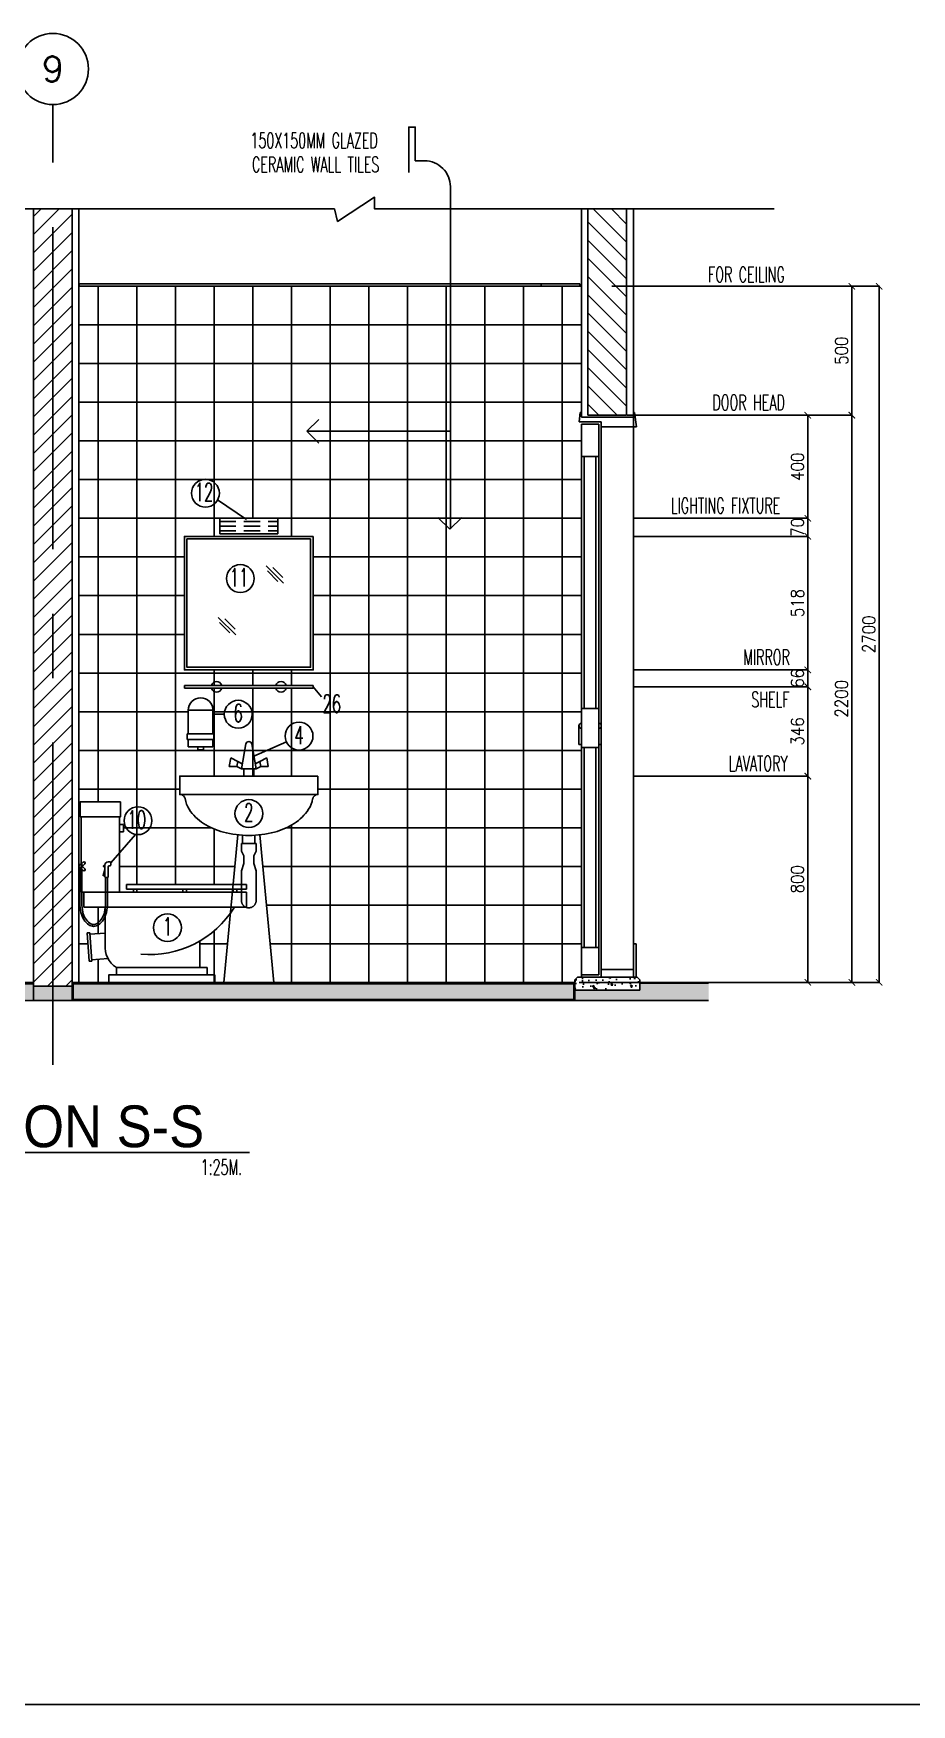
# Model space of a CAD drawing. Extents: x -202971 to -174093, y 166361 to 186286.
# Drawn here: x -191642 to -188235, y 166361 to 172844 of the extents above; entities that cross this region are included whole.
import ezdxf
from ezdxf.enums import TextEntityAlignment as Align

# ---------------------------------------------------------------- set-up
doc = ezdxf.new("R2010")
doc.units = 0
doc.header["$LTSCALE"] = 500
doc.header["$MEASUREMENT"] = 0
doc.linetypes.add('CENTERX2', pattern=[4, 2.5, -0.5, 0.5, -0.5])
doc.linetypes.add('HIDDEN2', pattern=[0.1875, 0.125, -0.0625])
doc.layers.get('0').update_dxf_attribs({"linetype": 'CONTINUOUS'})
doc.layers.get('DEFPOINTS').update_dxf_attribs({"linetype": 'CONTINUOUS'})
for name, color, linetype in [('AX-CR', 2, 'CONTINUOUS'), ('AX-TXT', 2, 'CONTINUOUS'), ('AXES', 11, 'CENTERX2'), ('Dimout', 4, 'CONTINUOUS'), ('DW', 7, 'CONTINUOUS'), ('ELE', 3, 'CONTINUOUS'), ('ELV', 7, 'CONTINUOUS'), ('FIX', 2, 'CONTINUOUS'), ('HATCH', 8, 'CONTINUOUS'), ('HatchA', 11, 'CONTINUOUS'), ('Plaster', 7, 'CONTINUOUS'), ('SANI', 2, 'CONTINUOUS'), ('Tile', 5, 'CONTINUOUS'), ('TITLE', 1, 'CONTINUOUS'), ('TXT', 2, 'CONTINUOUS'), ('TXT1', 2, 'CONTINUOUS'), ('WALL', 6, 'CONTINUOUS'), ('WallPartition', 2, 'CONTINUOUS'), ('Windows', 9, 'CONTINUOUS')]:
    doc.layers.add(name, color=color, linetype=linetype)
doc.styles.add('DIM', font='simplex.shx', dxfattribs={"width": 0.85})
doc.styles.add('ROMANS', font='romans.shx', dxfattribs={"width": 0.6})
doc.styles.add('TTXT', font='swisse.ttf', dxfattribs={"width": 0.9})
doc.dimstyles.new('DIM1-25', dxfattribs={"dimscale": 25, "dimtxt": 2, "dimasz": 1, "dimexe": 0.03, "dimexo": 0.03, "dimgap": 0.6, "dimtad": 1, "dimdec": 0, "dimdsep": 46, "dimtxsty": 'DIM', "dimblk1": 'ARCHTICK', "dimblk2": 'ARCHTICK', "dimsah": 1, "dimcen": 0.09, "dimdle": 0.03, "dimclrd": 256, "dimclrt": 2, "dimadec": 0, "dimazin": 0, "dimtfac": 1, "dimtdec": 0, "dimtix": 1, "dimtmove": 1, "dimatfit": 3, "dimldrblk": 'ARCHTICK', "dimfxl": 0, "dimtvp": 2, "dimtolj": 1, "dimtzin": 0, "dimarcsym": 0})

# ---------------------------------------------------------------- blocks, each defined once
blk = doc.blocks.new('A0-BOX')
at = {"layer": 'TITLE'}
blk.add_line((0, 0), (113.3, 0), dxfattribs=at)
blk = doc.blocks.new('COMP')
at = {"layer": 'FIX'}
for p, q in [((-0.0575, 0.6125), (-0.0575, 0.5833)), ((-0.0411, 0.6125), (-0.0575, 0.6125)), ((-0.0411, 0.35), (-0.0411, 0.6416)), ((0.1079, 0.35), (0.1079, 0.6416)), ((-0.0575, 0.5833), (-0.0411, 0.5833)), ((-0.5343, 0.3618), (-0.5343, 0.3792)), ((-0.5343, 0.3792), (-0.0685, 0.3792)), ((-0.5343, 0.3618), (-0.0685, 0.3618)), ((-0.5343, 0.35), (-0.5343, 0.2917)), ((0.1079, 0.35), (-0.5343, 0.35)), ((-0.4959, 0.35), (-0.4959, 0.3618)), ((-0.4825, 0.35), (-0.4825, 0.3618)), ((-0.301, 0.35), (-0.301, 0.3618)), ((-0.2876, 0.35), (-0.2876, 0.3618)), ((-0.1087, 0.35), (-0.1087, 0.3618)), ((-0.0953, 0.35), (-0.0953, 0.3618)), ((-0.0685, 0.3792), (-0.0685, 0.3618)), ((0.0971, 0.2917), (0.0971, 0.35)), ((-0.5343, 0.2917), (0.0971, 0.2917)), ((0.0146, 0.1458), (0.0146, 0.2917)), ((-0.3528, 0.1603), (-0.3528, 0.0583)), ((0.0146, 0.1914), (0.0738, 0.1873)), ((0.0741, 0.1923), (0.0665, 0.0825)), ((0.0741, 0.1923), (0.0841, 0.1916)), ((0.0841, 0.1916), (0.0765, 0.0818)), ((0.0027, 0.092), (0.0669, 0.0875)), ((0.0665, 0.0825), (0.0765, 0.0818)), ((-0.382, 0.0583), (-0.0292, 0.0583)), ((-0.382, 0.0292), (-0.382, 0.0583)), ((-0.0292, 0.0583), (-0.0292, 0.0292))]:
    blk.add_line(p, q, dxfattribs=at)
for points in [[(0.1117, 0.6416), (0.1117, 0.7), (-0.0449, 0.7), (-0.0449, 0.6416)], [(0, 0), (0, 0.0292), (-0.4111, 0.0292), (-0.4111, 0)]]:
    blk.add_lwpolyline(points, close=True, dxfattribs=at)
for centre, radius, start, end in [((-0.1594, 0.4916), 0.3837, 211.41144, 275.3446), ((-0.0802, 0.1385), 0.0951, 302.4712, 4.3987)]:
    blk.add_arc(centre, radius, start, end, dxfattribs=at)
blk = doc.blocks.new('A$C03B742BD')
at = {"layer": 'SANI'}
for p, q in [((0, 0.238), (0, 0.247)), ((0.003, 0.25), (0.01, 0.25)), ((0.003, 0.235), (0.007, 0.235)), ((0.01, 0.192), (0.01, 0.232)), ((0.0225, 0.192), (0.0225, 0.2375)), ((0.0225, 0.221), (0.0291, 0.197)), ((0.0225, 0.2172), (0.0282, 0.1967)), ((0.1091, 0.234), (0.1003, 0.2428)), ((0.1091, 0.2324), (0.1003, 0.2237)), ((0.1155, 0.2404), (0.1067, 0.2492)), ((0.1155, 0.2261), (0.1067, 0.2173)), ((0.012, 0.19), (0.0205, 0.19))]:
    blk.add_line(p, q, dxfattribs=at)
for points in [[(0.12, 0.2271), (0.12, 0.09, -0.060702), (0.1156, 0.0539, -0.074102), (0.1043, 0.0264, -0.106911), (0.0852, 0.0059, -0.152771), (0.0663, 0, -0.152771), (0.0473, 0.0059, -0.106911), (0.0282, 0.0264, -0.074102), (0.0169, 0.0539, -0.060702), (0.0125, 0.09), (0.0125, 0.19)], [(0.1125, 0.2231), (0.1125, 0.09, -0.060702), (0.1083, 0.0557, -0.074102), (0.0978, 0.0302, -0.106911), (0.0809, 0.0121, -0.152771), (0.0663, 0.0075, -0.152771), (0.0516, 0.0121, -0.106911), (0.0347, 0.0302, -0.074102), (0.0242, 0.0557, -0.060702), (0.02, 0.09), (0.02, 0.19)], [(0.0225, 0.2283, 0.064258), (0.0248, 0.2292, 0.106392), (0.0269, 0.2311, 0.159292), (0.0277, 0.2335, 0.159292), (0.0269, 0.236, 0.106392), (0.0248, 0.2379, 0.066222), (0.0224, 0.2388, 0.057624)], [(0.0225, 0.2303, 0.046557), (0.0238, 0.2309, 0.106392), (0.0253, 0.2323, 0.159292), (0.0257, 0.2335, 0.159292), (0.0253, 0.2348, 0.106392), (0.0238, 0.2362, 0.046557), (0.0225, 0.2367, 0.057624)]]:
    blk.add_lwpolyline(points, format="xyb", dxfattribs=at)
blk.add_circle((0.1163, 0.2332), 0.0072, dxfattribs=at)
for centre, radius, start, end in [((0.003, 0.247), 0.003, 90, 180), ((0.003, 0.238), 0.003, 180, 270), ((0.007, 0.232), 0.003, 0, 90), ((0.01, 0.2375), 0.0125, 0, 90), ((0.0286, 0.1968), 0.0005, 194.53893, 16.23807), ((0.1035, 0.246), 0.0045, 45, 225), ((0.1035, 0.2205), 0.0045, 135, 315), ((0.012, 0.192), 0.002, 180, 270), ((0.0205, 0.192), 0.002, 270, 0)]:
    blk.add_arc(centre, radius, start, end, dxfattribs=at)
blk = doc.blocks.new('A$C753C42D5')
at = {"layer": 'SANI', "linetype": 'Continuous'}
for p, q in [((0.2568, 0.9248), (0.2394, 0.8287)), ((0.2968, 0.8287), (0.2793, 0.9248)), ((0.1923, 0.8373), (0.1985, 0.8714)), ((0.225, 0.8568), (0.1985, 0.8714)), ((0.2215, 0.8373), (0.225, 0.8568)), ((0.2429, 0.8483), (0.225, 0.8568)), ((0.2933, 0.8483), (0.3112, 0.8568)), ((0.3112, 0.8568), (0.3377, 0.8714)), ((0.3147, 0.8373), (0.3112, 0.8568)), ((0.3439, 0.8373), (0.3377, 0.8714)), ((0.1923, 0.8373), (0.2215, 0.8373)), ((0.2394, 0.8287), (0.2215, 0.8373)), ((0.2968, 0.8287), (0.2394, 0.8287)), ((0.2489, 0.8), (0.2489, 0.8287)), ((0.2872, 0.8), (0.2872, 0.8287)), ((0.2968, 0.8287), (0.3147, 0.8373)), ((0.3439, 0.8373), (0.3147, 0.8373)), ((0.2252, 0.5724), (0.1713, 0)), ((0.3109, 0.5724), (0.3648, 0))]:
    blk.add_line(p, q, dxfattribs=at)
at = {"layer": 'SANI', "linetype": 'HIDDEN2'}
for p, q in [((0.2968, 0.5382), (0.2394, 0.5382)), ((0.2394, 0.5382), (0.2394, 0.5094)), ((0.2441, 0.57), (0.2441, 0.5382)), ((0.292, 0.57), (0.292, 0.5382)), ((0.2968, 0.5382), (0.2968, 0.5094)), ((0.2394, 0.5094), (0.2489, 0.4903)), ((0.2394, 0.4328), (0.2489, 0.4616)), ((0.2489, 0.4903), (0.2489, 0.4616)), ((0.2872, 0.4903), (0.2968, 0.5094)), ((0.2872, 0.4903), (0.2872, 0.4616)), ((0.2872, 0.4616), (0.2968, 0.4328)), ((0.2394, 0.4328), (0.2394, 0.3179)), ((0.2968, 0.4328), (0.2968, 0.3179))]:
    blk.add_line(p, q, dxfattribs=at)
at = {"layer": 'SANI', "linetype": 'Continuous'}
blk.add_lwpolyline([(0.5362, 0.8), (0.5362, 0.789), (0.5362, 0.7282), (0, 0.7282), (0, 0.789), (0, 0.8)], close=True, dxfattribs=at)
for points in [[(0.517, 0.7282, -0.000994), (0.517, 0.7278, -0.145509)], [(0.5158, 0.7124, -0.107261), (0.5003, 0.6716, -0.107169), (0.4442, 0.6162, -0.077294), (0.3677, 0.5829, -0.06439), (0.2685, 0.57, -0.06439), (0.1694, 0.5829, -0.077294), (0.0929, 0.6162, -0.107169), (0.0368, 0.6716, -0.107938), (0.0212, 0.7126, -0.000994)]]:
    blk.add_lwpolyline(points, format="xyb", dxfattribs=at)
for centre, radius, start, end in [((0.2681, 0.9226), 0.0115, 9.52728, 170.47272), ((0.0024, 0.709), 0.0191, 10.80776, 88.49148), ((0.5347, 0.709), 0.0191, 89.19364, 170.01956)]:
    blk.add_arc(centre, radius, start, end, dxfattribs=at)
at = {"layer": 'SANI', "linetype": 'HIDDEN2'}
blk.add_arc((0.2681, 0.3179), 0.0287, 180, 0, dxfattribs=at)
blk = doc.blocks.new('_ARCHTICK')
at = {"color": 0, "linetype": 'ByBlock', "const_width": 0.15}
blk.add_lwpolyline([(-0.5, -0.5), (0.5, 0.5)], dxfattribs=at)
blk = doc.blocks.new('*D127')
at = {"layer": 'DEFPOINTS', "color": 0}
for p in [(-188466.9, 171862.7), (-188466.9, 169162.7), (-188361, 169162.7)]:
    blk.add_point(p, dxfattribs=at)
at = {"layer": 'Dimout', "color": 0, "lineweight": -2}
for p, q in [((-188466.1, 171862.7), (-188360.3, 171862.7)), ((-188466.1, 169162.7), (-188360.3, 169162.7))]:
    blk.add_line(p, q, dxfattribs=at)
at = {"layer": 'Dimout', "lineweight": -2}
blk.add_line((-188361, 171863.5), (-188361, 169162), dxfattribs=at)
at = {"layer": 'Dimout', "lineweight": -2, "xscale": 25, "yscale": 25, "zscale": 25}
for p, rotation in [((-188361, 171862.7), 90), ((-188361, 169162.7), 270)]:
    blk.add_blockref('_ARCHTICK', p, dxfattribs=dict(at, rotation=rotation))
at = {"layer": 'Dimout', "color": 2, "insert": (-188401, 170512.7), "char_height": 50, "attachment_point": 5, "rotation": 90, "style": 'DIM'}
blk.add_mtext('\\A1;2700', dxfattribs=at)
blk = doc.blocks.new('*D126')
at = {"layer": 'DEFPOINTS', "color": 0}
for p in [(-189314.1, 169962.7), (-188637.8, 169962.7), (-189525.6, 169162.7)]:
    blk.add_point(p, dxfattribs=at)
at = {"layer": 'Dimout', "color": 0, "lineweight": -2}
for p, q in [((-189313.3, 169962.7), (-188637, 169962.7)), ((-189524.9, 169162.7), (-188637, 169162.7))]:
    blk.add_line(p, q, dxfattribs=at)
at = {"layer": 'Dimout', "lineweight": -2}
blk.add_line((-188637.8, 169162), (-188637.8, 169963.5), dxfattribs=at)
at = {"layer": 'Dimout', "lineweight": -2, "xscale": 25, "yscale": 25, "zscale": 25}
for p, rotation in [((-188637.8, 169962.7), 90), ((-188637.8, 169162.7), 270)]:
    blk.add_blockref('_ARCHTICK', p, dxfattribs=dict(at, rotation=rotation))
at = {"layer": 'Dimout', "color": 2, "insert": (-188677.8, 169562.7), "char_height": 50, "attachment_point": 5, "rotation": 90, "style": 'DIM'}
blk.add_mtext('\\A1;800', dxfattribs=at)
blk = doc.blocks.new('*D128')
at = {"layer": 'DEFPOINTS', "color": 0}
for p in [(-189259.6, 171362.7), (-188466.9, 171362.7), (-189301.4, 169162.7)]:
    blk.add_point(p, dxfattribs=at)
at = {"layer": 'Dimout', "color": 0, "lineweight": -2}
for p, q in [((-189258.8, 171362.7), (-188466.1, 171362.7)), ((-189300.7, 169162.7), (-188466.1, 169162.7))]:
    blk.add_line(p, q, dxfattribs=at)
at = {"layer": 'Dimout', "lineweight": -2}
blk.add_line((-188466.9, 169162), (-188466.9, 171363.5), dxfattribs=at)
at = {"layer": 'Dimout', "lineweight": -2, "xscale": 25, "yscale": 25, "zscale": 25}
for p, rotation in [((-188466.9, 171362.7), 90), ((-188466.9, 169162.7), 270)]:
    blk.add_blockref('_ARCHTICK', p, dxfattribs=dict(at, rotation=rotation))
at = {"layer": 'Dimout', "color": 2, "insert": (-188506.9, 170262.7), "char_height": 50, "attachment_point": 5, "rotation": 90, "style": 'DIM'}
blk.add_mtext('\\A1;2200', dxfattribs=at)
blk = doc.blocks.new('AXU')
at = {"layer": 'AX-CR'}
blk.add_circle((0, 350), 350, dxfattribs=at)
at = {"layer": 'AX-TXT', "style": 'ROMANS'}
blk.add_attdef('AX', text='', height=250, dxfattribs=at).set_placement((0, 350), align=Align.MIDDLE)
blk = doc.blocks.new('walling')
at = {"layer": 'ELV'}
blk.add_line((0.1363, -1.1797), (-0.4198, -1.1797), dxfattribs=at)
blk.add_lwpolyline([(-0.025, -0.176), (-0.025, 0), (0, 0), (0, -0.1306), (0.0363, -0.1306, -0.414214), (0.1363, -0.2306), (0.1363, -1.5582)], format="xyb", dxfattribs=at)
at = {"layer": 'WALL'}
for p, q in [((-0.4198, -1.1797), (-0.3736, -1.1334)), ((-0.4198, -1.1797), (-0.3736, -1.2259)), ((0.1345, -1.56), (0.0882, -1.5137)), ((0.1345, -1.56), (0.1808, -1.5137))]:
    blk.add_line(p, q, dxfattribs=at)
at = {"layer": 'TXT', "style": 'ROMANS', "width": 0.6}
for s, p in [('150X150MM GLAZED', (-0.639, -0.0816)), ('CERAMIC WALL TILES', (-0.6331, -0.1746))]:
    blk.add_text(s, height=0.06, dxfattribs=at).set_placement(p)
blk = doc.blocks.new('*D125')
at = {"layer": 'DEFPOINTS', "color": 0}
for p in [(-189314.1, 170309.1), (-188637.8, 170309.1), (-189314.1, 169962.7)]:
    blk.add_point(p, dxfattribs=at)
at = {"layer": 'Dimout', "color": 0, "lineweight": -2}
for p, q in [((-189313.3, 170309.1), (-188637, 170309.1)), ((-189313.3, 169962.7), (-188637, 169962.7))]:
    blk.add_line(p, q, dxfattribs=at)
at = {"layer": 'Dimout', "lineweight": -2}
blk.add_line((-188637.8, 169962), (-188637.8, 170309.8), dxfattribs=at)
at = {"layer": 'Dimout', "lineweight": -2, "xscale": 25, "yscale": 25, "zscale": 25}
for p, rotation in [((-188637.8, 170309.1), 90), ((-188637.8, 169962.7), 270)]:
    blk.add_blockref('_ARCHTICK', p, dxfattribs=dict(at, rotation=rotation))
at = {"layer": 'Dimout', "color": 2, "insert": (-188677.8, 170135.9), "char_height": 50, "attachment_point": 5, "rotation": 90, "style": 'DIM'}
blk.add_mtext('\\A1;346', dxfattribs=at)
blk = doc.blocks.new('*D129')
at = {"layer": 'DEFPOINTS', "color": 0}
for p in [(-189300.6, 171362.7), (-188637.8, 171362.7), (-189314.1, 170962.7)]:
    blk.add_point(p, dxfattribs=at)
at = {"layer": 'Dimout', "color": 0, "lineweight": -2}
for p, q in [((-189299.9, 171362.7), (-188637, 171362.7)), ((-189313.3, 170962.7), (-188637, 170962.7))]:
    blk.add_line(p, q, dxfattribs=at)
at = {"layer": 'Dimout', "lineweight": -2}
blk.add_line((-188637.8, 170962), (-188637.8, 171363.5), dxfattribs=at)
at = {"layer": 'Dimout', "lineweight": -2, "xscale": 25, "yscale": 25, "zscale": 25}
for p, rotation in [((-188637.8, 171362.7), 90), ((-188637.8, 170962.7), 270)]:
    blk.add_blockref('_ARCHTICK', p, dxfattribs=dict(at, rotation=rotation))
at = {"layer": 'Dimout', "color": 2, "insert": (-188677.8, 171162.7), "char_height": 50, "attachment_point": 5, "rotation": 90, "style": 'DIM'}
blk.add_mtext('\\A1;400', dxfattribs=at)
blk = doc.blocks.new('*D130')
at = {"layer": 'DEFPOINTS', "color": 0}
for p in [(-189314.1, 170962.7), (-188637.8, 170962.7), (-189314.1, 170892.7)]:
    blk.add_point(p, dxfattribs=at)
at = {"layer": 'Dimout', "color": 0, "lineweight": -2}
for p, q in [((-189313.3, 170962.7), (-188637, 170962.7)), ((-189313.3, 170892.7), (-188637, 170892.7))]:
    blk.add_line(p, q, dxfattribs=at)
at = {"layer": 'Dimout', "lineweight": -2}
for p, q in [((-188637.8, 170962.7), (-188637.8, 170987.7)), ((-188637.8, 170892.7), (-188637.8, 170962.7)), ((-188637.8, 170892.7), (-188637.8, 170867.7))]:
    blk.add_line(p, q, dxfattribs=at)
at = {"layer": 'Dimout', "lineweight": -2, "xscale": 25, "yscale": 25, "zscale": 25}
for p, rotation in [((-188637.8, 170962.7), 270), ((-188637.8, 170892.7), 90)]:
    blk.add_blockref('_ARCHTICK', p, dxfattribs=dict(at, rotation=rotation))
at = {"layer": 'Dimout', "color": 2, "insert": (-188677.8, 170927.7), "char_height": 50, "attachment_point": 5, "rotation": 90, "style": 'DIM'}
blk.add_mtext('\\A1;70', dxfattribs=at)
blk = doc.blocks.new('*D131')
at = {"layer": 'DEFPOINTS', "color": 0}
for p in [(-189314.1, 170892.7), (-188637.8, 170892.7), (-189314.1, 170375)]:
    blk.add_point(p, dxfattribs=at)
at = {"layer": 'Dimout', "color": 0, "lineweight": -2}
for p, q in [((-189313.3, 170892.7), (-188637, 170892.7)), ((-189313.3, 170375), (-188637, 170375))]:
    blk.add_line(p, q, dxfattribs=at)
at = {"layer": 'Dimout', "lineweight": -2}
blk.add_line((-188637.8, 170374.3), (-188637.8, 170893.5), dxfattribs=at)
at = {"layer": 'Dimout', "lineweight": -2, "xscale": 25, "yscale": 25, "zscale": 25}
for p, rotation in [((-188637.8, 170892.7), 90), ((-188637.8, 170375), 270)]:
    blk.add_blockref('_ARCHTICK', p, dxfattribs=dict(at, rotation=rotation))
at = {"layer": 'Dimout', "color": 2, "insert": (-188677.8, 170633.9), "char_height": 50, "attachment_point": 5, "rotation": 90, "style": 'DIM'}
blk.add_mtext('\\A1;518', dxfattribs=at)
blk = doc.blocks.new('*D132')
at = {"layer": 'DEFPOINTS', "color": 0}
for p in [(-189314.1, 170375), (-188637.8, 170375), (-189314.1, 170309.1)]:
    blk.add_point(p, dxfattribs=at)
at = {"layer": 'Dimout', "color": 0, "lineweight": -2}
for p, q in [((-189313.3, 170375), (-188637, 170375)), ((-189313.3, 170309.1), (-188637, 170309.1))]:
    blk.add_line(p, q, dxfattribs=at)
at = {"layer": 'Dimout', "lineweight": -2}
for p, q in [((-188637.8, 170375), (-188637.8, 170400)), ((-188637.8, 170309.1), (-188637.8, 170375)), ((-188637.8, 170309.1), (-188637.8, 170284.1))]:
    blk.add_line(p, q, dxfattribs=at)
at = {"layer": 'Dimout', "lineweight": -2, "xscale": 25, "yscale": 25, "zscale": 25}
for p, rotation in [((-188637.8, 170375), 270), ((-188637.8, 170309.1), 90)]:
    blk.add_blockref('_ARCHTICK', p, dxfattribs=dict(at, rotation=rotation))
at = {"layer": 'Dimout', "color": 2, "insert": (-188677.8, 170342.1), "char_height": 50, "attachment_point": 5, "rotation": 90, "style": 'DIM'}
blk.add_mtext('\\A1;66', dxfattribs=at)
blk = doc.blocks.new('*D133')
at = {"layer": 'DEFPOINTS', "color": 0}
for p in [(-189398.8, 171862.7), (-189339.4, 171362.7), (-188466.9, 171362.7)]:
    blk.add_point(p, dxfattribs=at)
at = {"layer": 'Dimout', "color": 0, "lineweight": -2}
for p, q in [((-189398.1, 171862.7), (-188466.1, 171862.7)), ((-189338.6, 171362.7), (-188466.1, 171362.7))]:
    blk.add_line(p, q, dxfattribs=at)
at = {"layer": 'Dimout', "lineweight": -2}
blk.add_line((-188466.9, 171863.5), (-188466.9, 171362), dxfattribs=at)
at = {"layer": 'Dimout', "lineweight": -2, "xscale": 25, "yscale": 25, "zscale": 25}
for p, rotation in [((-188466.9, 171862.7), 90), ((-188466.9, 171362.7), 270)]:
    blk.add_blockref('_ARCHTICK', p, dxfattribs=dict(at, rotation=rotation))
at = {"layer": 'Dimout', "color": 2, "insert": (-188506.9, 171612.7), "char_height": 50, "attachment_point": 5, "rotation": 90, "style": 'DIM'}
blk.add_mtext('\\A1;500', dxfattribs=at)

msp = doc.modelspace()

# ---------------------------------------------------------------- hatches: boundary and pattern name
at = {"layer": 'HatchA'}
h = msp.add_hatch(dxfattribs=at)
h.set_pattern_fill('ANSI31', color=256, scale=400, style=0)
h.set_pattern_definition([(45, (-84404.395, -12028.22), (-35.355339, 35.355339), [])])
h.paths.add_polyline_path([(-191491.1, 172162.7), (-191566.1, 172162.7), (-191641.1, 172162.7), (-191641.1, 169147.7), (-191491.1, 169147.7)])
h = msp.add_hatch(dxfattribs=at)
h.set_pattern_fill('ANSI31', color=256, scale=400, style=0)
h.set_pattern_definition([(135, (-448482.564, -27666.54), (35.355339, 35.355339), [])])
h.paths.add_polyline_path([(-189491.1, 172162.7), (-189341.1, 172162.7), (-189341.1, 171362.7), (-189491.1, 171362.7)])
at = {"layer": 'Windows'}
h = msp.add_hatch(dxfattribs=at)
h.set_pattern_fill('AR-SAND', color=256, scale=25, style=0)
h.set_pattern_definition([(37.5, (0, 0), (-1.574834, 48.170594), [0, -38, 0, -42.5, 0, -40.625]), (7.5, (0, 0), (44.244418, 70.553652), [0, -20.5, 0, -34.25, 0, -13.125]), (327.5, (-30.75, 0), (77.8535465, 0.141476), [0, -12.5, 0, -45, 0, -58.75]), (317.5, (-30.75, 0), (75.153165, 21.941889), [0, -6.25, 0, -29.5, 0, -33.75])])
h.paths.add_polyline_path([(-193591.1, 169132.7), (-193843.1, 169132.7), (-193843.1, 169159.7), (-194109.7, 169159.7), (-194109.7, 169092.7), (-193591.1, 169092.7)])
h.paths.add_polyline_path([(-191645.1, 169156.7), (-193587.1, 169156.7), (-193587.1, 169096.7), (-191645.1, 169096.7)])
h.paths.add_polyline_path([(-191491.1, 169147.7), (-191641.1, 169147.7), (-191641.1, 169092.7), (-191491.1, 169092.7)])
h.paths.add_polyline_path([(-189545.1, 169156.7), (-191487.1, 169156.7), (-191487.1, 169096.7), (-189545.1, 169096.7)])
h.paths.add_polyline_path([(-189022.5, 169159.7), (-189289.1, 169159.7), (-189289.1, 169132.7), (-189541.1, 169132.7), (-189541.1, 169092.7), (-189022.5, 169092.7)])
h = msp.add_hatch(dxfattribs=at)
h.set_pattern_fill('AR-CONC', color=256, scale=10, style=0)
h.set_pattern_definition([(130, (-440343.354, -11840.63), (-71.726018, -6.275213), [7.5, -82.5]), (185, (-440343.354, -11840.63), (13.875133, 75.219213), [6, -66]), (79.5486, (-440349.33, -11841.155), (-57.850938, 68.943954), [6.374019, -70.114211]), (133.8158, (-440343.35, -11820.63), (-106.724105, -16.551901), [11.25, -123.75]), (83.3644, (-440352.25, -11822.01), (-93.46627, 97.411787), [9.56103, -105.1713]), (188.8158, (-440343.35, -11820.63), (-93.466195, 97.41186), [9, -99]), (159, (-440353.354, -11825.63), (-59.690705, -40.261889), [7.5, -82.5]), (214, (-440353.354, -11825.63), (-24.331533, 72.515005), [6, -66]), (108.5486, (-440358.33, -11828.99), (-84.022263, 32.25305), [6.374019, -70.114211]), (142.5, (-440343.354, -11840.632), (-1.2159855, 33.2893854), [0, -65.2, 0, -67, 0, -66.25]), (172.5, (-440343.354, -11840.632), (-26.3069537, 39.441171), [0, -38.2, 0, -63.7, 0, -25.25]), (212.5, (-440321.054, -11840.632), (-53.3822436, -2.2554872), [0, -25, 0, -78, 0, -103.5]), (222.5, (-440311.054, -11840.632), (-58.318617, 10.010498), [0, -32.5, 0, -51.8, 0, -73.5])])
h.paths.add_polyline_path([(-189531.1, 169182.7), (-189541.1, 169172.7), (-189541.1, 169132.7), (-189289.1, 169132.7), (-189289.1, 169172.7), (-189299.1, 169182.7)])

# ---------------------------------------------------------------- linework, layer by layer
msp.add_line((-191464.4, 171872.7), (-189521.8, 171872.7))
at = {"layer": 'AXES'}
msp.add_line((-191566.1, 168842.6), (-191566.1, 172567.6), dxfattribs=at)
at = {"layer": 'DW'}
for p, q in [((-190927, 171034.1), (-190814.9, 170958.3)), ((-190556.2, 170309.1), (-190523.7, 170270.4)), ((-190945.1, 170202.8), (-190901.2, 170202.8)), ((-190786.2, 170039.5), (-190660.4, 170095.9)), ((-191245.2, 169736.6), (-191341.7, 169626.9))]:
    msp.add_line(p, q, dxfattribs=at)
at = {"layer": 'ELE'}
for points in [[(-194364.3, 172162.7), (-192813.7, 172162.7), (-192813.7, 172207.9), (-192670.2, 172114.5), (-192658.4, 172162.7), (-192391.6, 172162.7), (-191566.1, 172162.7)], [(-188767.9, 172162.7), (-190318.5, 172162.7), (-190318.5, 172207.9), (-190462, 172114.5), (-190473.8, 172162.7), (-190740.6, 172162.7), (-191566.1, 172162.7)]]:
    msp.add_lwpolyline(points, dxfattribs=at)
at = {"layer": 'FIX'}
for p, q in [((-190671.5, 170710.7), (-190739.2, 170778.4)), ((-190693.6, 170718.1), (-190734.2, 170758.7)), ((-190674, 170732.8), (-190713.3, 170772.2)), ((-190857.1, 170511), (-190924.8, 170578.6)), ((-190879.3, 170518.4), (-190919.9, 170559)), ((-190859.6, 170533.1), (-190898.9, 170572.5))]:
    msp.add_line(p, q, dxfattribs=at)
at = {"layer": 'FIX', "color": 2}
for p, q in [((-190556.2, 170314.5), (-191056.2, 170314.5)), ((-191056.2, 170303.7), (-191056.2, 170314.5)), ((-190556.2, 170303.7), (-191056.2, 170303.7)), ((-190556.2, 170303.7), (-190556.2, 170314.5))]:
    msp.add_line(p, q, dxfattribs=at)
for points in [[(-190556.2, 170892.7), (-190556.2, 170375), (-191056.2, 170375), (-191056.2, 170892.7)], [(-190566.2, 170882.7), (-190566.2, 170385), (-191046.2, 170385), (-191046.2, 170882.7)]]:
    msp.add_lwpolyline(points, close=True, dxfattribs=at)
for centre in [(-190974.2, 171060.2), (-190839, 170729.2), (-190847.3, 170202.8), (-190611.2, 170117.9), (-191235.9, 169789.7), (-190805.9, 169817.6), (-191121.6, 169374.9)]:
    msp.add_circle(centre, 54, dxfattribs=at)
for centre, start, end in [((-190931.2, 170309.1), 15.20227, 164.79773), ((-190931.2, 170309.1), 195.20227, 344.79773), ((-190681.2, 170309.1), 15.20227, 164.79773), ((-190681.2, 170309.1), 195.20227, 344.79773)]:
    msp.add_arc(centre, 20.6, start, end, dxfattribs=at)
at = {"layer": 'HATCH', "linetype": 'HIDDEN2'}
for p, q in [((-190918.7, 170950.7), (-190693.7, 170950.7)), ((-190918.7, 170932.7), (-190693.7, 170932.7)), ((-190918.7, 170914.7), (-190693.7, 170914.7))]:
    msp.add_line(p, q, dxfattribs=at)
at = {"layer": 'Plaster'}
for p, q in [((-191466.1, 172162.7), (-191466.1, 169162.7)), ((-189516.1, 172162.7), (-189516.1, 171355.3)), ((-189314.1, 172162.7), (-189314.1, 171355.3)), ((-191464.4, 171872.7), (-191464.4, 171862.7)), ((-189671.8, 171872.7), (-189671.8, 171862.7)), ((-189521.8, 171872.7), (-189521.8, 171862.7)), ((-189314.1, 169212.7), (-189439.6, 169212.7)), ((-193591.1, 169162.7), (-191641.1, 169162.7)), ((-193591.1, 169156.7), (-191641.1, 169156.7)), ((-189541.1, 169162.7), (-191491.1, 169162.7)), ((-189541.1, 169156.7), (-191491.1, 169156.7)), ((-189022.5, 169162.7), (-189289.1, 169162.7))]:
    msp.add_line(p, q, dxfattribs=at)
at = {"layer": 'SANI'}
for p, q in [((-190673.6, 170892.7), (-190655.5, 170892.7)), ((-190945.1, 170218.3), (-191041, 170218.3)), ((-191041, 170218.3), (-191041, 170127.3)), ((-190945.1, 170218.3), (-190945.1, 170127.3)), ((-190941.2, 170127.3), (-191044.8, 170127.3)), ((-191044.8, 170127.3), (-191044.8, 170104.3)), ((-190941.2, 170104.3), (-191044.8, 170104.3)), ((-191041, 170104.3), (-191041, 170076)), ((-190945.1, 170104.3), (-190945.1, 170076)), ((-190941.2, 170127.3), (-190941.2, 170104.3)), ((-190945.1, 170076), (-191041, 170076)), ((-191003.6, 170076), (-191003.6, 170064.5)), ((-190982.5, 170064.5), (-191003.6, 170064.5)), ((-190982.5, 170076), (-190982.5, 170064.5))]:
    msp.add_line(p, q, dxfattribs=at)
at = {"layer": 'SANI', "color": 6}
msp.add_line((-192299, 168502.8), (-190802.9, 168502.8), dxfattribs=at)
at = {"layer": 'SANI'}
msp.add_lwpolyline([(-190918.7, 170902.7), (-190693.7, 170902.7), (-190693.7, 170962.7), (-190918.7, 170962.7)], close=True, dxfattribs=at)
msp.add_arc((-190993, 170218.3), 47.9, 0, 180, dxfattribs=at)
at = {"layer": 'Tile'}
for p, q in [((-189518.1, 171862.7), (-191466.1, 171862.7)), ((-191391.1, 171862.7), (-191391.1, 169862.7)), ((-191241.1, 171862.7), (-191241.1, 169541.9)), ((-191091.1, 171862.7), (-191091.1, 169541.9)), ((-190941.1, 171862.7), (-190941.1, 170892.7)), ((-190791.1, 171862.7), (-190791.1, 170962.7)), ((-190641.1, 171862.7), (-190641.1, 170892.7)), ((-190491.1, 171862.7), (-190491.1, 169162.7)), ((-190341.1, 171862.7), (-190341.1, 169162.7)), ((-190191.1, 171862.7), (-190191.1, 169162.7)), ((-190041.1, 171862.7), (-190041.1, 169162.7)), ((-189891.1, 171862.7), (-189891.1, 169162.7)), ((-189741.1, 171862.7), (-189741.1, 169162.7)), ((-189591.1, 171862.7), (-189591.1, 169162.7)), ((-189518.1, 171712.7), (-191466.1, 171712.7)), ((-189518.1, 171562.7), (-191466.1, 171562.7)), ((-189518.1, 171412.7), (-191466.1, 171412.7)), ((-189518.1, 171262.7), (-191466.1, 171262.7)), ((-189518.1, 171112.7), (-191466.1, 171112.7)), ((-189518.1, 170962.7), (-191466.1, 170962.7)), ((-191056.2, 170812.7), (-191466.1, 170812.7)), ((-189518.1, 170812.7), (-190556.2, 170812.7)), ((-191056.2, 170662.7), (-191466.1, 170662.7)), ((-189518.1, 170662.7), (-190556.2, 170662.7)), ((-191056.2, 170512.7), (-191466.1, 170512.7)), ((-189518.1, 170512.7), (-190556.2, 170512.7)), ((-189518.1, 170362.7), (-191466.1, 170362.7)), ((-190941.1, 170375), (-190941.1, 170314.5)), ((-190791.1, 170375), (-190791.1, 170314.5)), ((-190641.1, 170375), (-190641.1, 170314.5)), ((-190941.1, 170303.7), (-190941.1, 169962.7)), ((-190791.1, 170303.7), (-190791.1, 169962.7)), ((-190641.1, 170303.7), (-190641.1, 169962.7)), ((-191041, 170212.7), (-191466.1, 170212.7)), ((-189518.1, 170212.7), (-190945.1, 170212.7)), ((-189518.1, 170062.7), (-191466.1, 170062.7)), ((-191074.3, 169912.7), (-191466.1, 169912.7)), ((-189518.1, 169912.7), (-190538.1, 169912.7)), ((-190641.1, 169772.3), (-190641.1, 169162.7)), ((-190952, 169762.7), (-191291.6, 169762.7)), ((-190941.1, 169757.9), (-190941.1, 169541.9)), ((-189518.1, 169762.7), (-190659.5, 169762.7)), ((-190860.6, 169612.7), (-191308, 169612.7)), ((-189518.1, 169612.7), (-190751.8, 169612.7)), ((-191391.1, 169454.4), (-191391.1, 169352.2)), ((-189518.1, 169462.7), (-190737.7, 169462.7)), ((-190941.1, 169362.1), (-190941.1, 169162.7)), ((-191430.3, 169312.7), (-191466.1, 169312.7)), ((-190888.8, 169312.7), (-190996.3, 169312.7)), ((-189518.1, 169312.7), (-190723.6, 169312.7)), ((-191391.1, 169252), (-191391.1, 169162.7))]:
    msp.add_line(p, q, dxfattribs=at)
at = {"layer": 'WALL'}
for p, q in [((-191641.1, 172162.7), (-191641.1, 169092.7)), ((-191491.1, 172162.7), (-191491.1, 169092.7)), ((-189491.1, 172162.7), (-189491.1, 171362.7)), ((-189341.1, 172162.7), (-189341.1, 171362.7)), ((-189341.1, 171362.7), (-189491.1, 171362.7)), ((-191641.1, 169147.7), (-191491.1, 169147.7)), ((-191487.1, 169156.7), (-191487.1, 169096.7)), ((-189545.1, 169156.7), (-189541.1, 169156.7)), ((-189545.1, 169156.7), (-189545.1, 169096.7)), ((-189541.1, 169172.7), (-189531.1, 169182.7)), ((-189541.1, 169172.7), (-189541.1, 169092.7)), ((-189541.1, 169132.7), (-189289.1, 169132.7)), ((-189299.1, 169182.7), (-189531.1, 169182.7)), ((-189289.1, 169172.7), (-189299.1, 169182.7)), ((-189289.1, 169172.7), (-189289.1, 169132.7)), ((-189022.5, 169159.7), (-189289.1, 169159.7)), ((-189022.5, 169092.7), (-194109.7, 169092.7)), ((-189545.1, 169096.7), (-191487.1, 169096.7))]:
    msp.add_line(p, q, dxfattribs=at)
at = {"layer": 'WallPartition', "linetype": 'HIDDEN2', "const_width": 2}
msp.add_lwpolyline([(-189543.1, 169156.7), (-189543.1, 169094.7), (-191489.1, 169094.7), (-191489.1, 169156.7)], dxfattribs=at)
at = {"layer": 'Windows'}
for p, q in [((-189525.2, 171336.7), (-189520.7, 171373.6)), ((-189439.6, 171336.7), (-189525.2, 171336.7)), ((-189516.1, 171373.6), (-189520.7, 171373.6)), ((-189314.1, 171355.3), (-189516.1, 171355.3)), ((-189516.1, 171327.4), (-189516.1, 169182.7)), ((-189448.8, 171327.4), (-189516.1, 171327.4)), ((-189448.8, 171327.4), (-189448.8, 169192)), ((-189439.6, 171318.1), (-189439.6, 171336.7)), ((-189314.1, 171373.6), (-189309.5, 171373.6)), ((-189314.1, 171355.3), (-189314.1, 169182.7)), ((-189302.7, 171318.1), (-189309.5, 171373.6)), ((-189314.1, 171318.1), (-189439.6, 171318.1)), ((-189439.6, 171318.1), (-189439.6, 170161.7)), ((-189314.1, 171318.1), (-189302.7, 171318.1)), ((-189448.8, 171202), (-189516.1, 171202)), ((-189505, 171202), (-189505, 170225.4)), ((-189459.9, 171202), (-189459.9, 170225.4)), ((-189448.8, 170225.4), (-189516.1, 170225.4)), ((-189526, 170157.9), (-189526, 170085.2)), ((-189438.9, 170157.9), (-189438.9, 170085.2)), ((-189526, 170085.2), (-189516.1, 170085.2)), ((-189448.8, 170074.3), (-189516.1, 170074.3)), ((-189505, 170074.3), (-189505, 169297.4)), ((-189459.9, 170074.3), (-189459.9, 169297.4)), ((-189438.9, 170085.2), (-189448.8, 170085.2)), ((-189439.6, 170085.2), (-189439.6, 169182.7)), ((-189448.8, 169297.4), (-189516.1, 169297.4)), ((-189314.1, 169312.7), (-189303, 169312.7)), ((-189303, 169312.7), (-189303, 169182.7)), ((-189448.8, 169192), (-189516.1, 169192)), ((-190903, 169162.7), (-190709.5, 169162.7))]:
    msp.add_line(p, q, dxfattribs=at)
for centre, start, end in [((-189516.1, 170157.9), 90, 270), ((-189448.8, 170157.9), 270, 90)]:
    msp.add_arc(centre, 9.89, start, end, dxfattribs=at)

# ---------------------------------------------------------------- block references
at = {"xscale": 250, "yscale": 250, "zscale": 250}
msp.add_blockref('A0-BOX', (-202970.6, 166361.3), dxfattribs=at)
at = {"layer": 'AXES'}
ref = msp.add_blockref('AXU', (-191566.1, 172567.6), dxfattribs=dict(at, xscale=0.3942857142857143, yscale=0.3942857142857143, zscale=0.3942857142857143))
ref.add_attrib('AX', '9', dxfattribs={"layer": 'AX-TXT', "color": 6, "height": 98.6, "style": 'ROMANS'}).set_placement((-191566.1, 172705.6), align=Align.MIDDLE)
at = {"layer": 'SANI', "xscale": -1000, "yscale": 1000, "zscale": 1000}
msp.add_blockref('A$C03B742BD', (-191341.7, 169379.9), dxfattribs=at)
at = {"layer": 'WALL', "xscale": 1000, "yscale": 1000, "zscale": 1000}
msp.add_blockref('walling', (-190160.7, 172480), dxfattribs=at)
at = {"layer": 'WallPartition', "xscale": 1000, "yscale": 1000, "zscale": 1000}
msp.add_blockref('A$C753C42D5', (-191074.3, 169162.7), dxfattribs=at)
at = {"layer": 'Windows', "xscale": -1000, "yscale": 1000, "zscale": 1000}
msp.add_blockref('COMP', (-191349.1, 169162.7), dxfattribs=at)

# ---------------------------------------------------------------- texts
at = {"layer": 'TXT', "style": 'ROMANS', "width": 0.6}
for s, height, p in [('FOR CEILING', 60, (-189024.7, 171878.3)), ('DOOR HEAD', 60, (-189007.9, 171381.9)), ('12', 70, (-191015.7, 171029.3)), ('LIGHTING FIXTURE', 60, (-189169.1, 170981.9)), ('11', 70, (-190880.4, 170698.3)), ('MIRROR', 60, (-188887.9, 170394.3)), ('6', 70, (-190865.5, 170172)), ('26', 70, (-190520.2, 170208.4)), ('SHELF', 60, (-188857.1, 170229.8)), ('4', 70, (-190629.5, 170087.1)), ('LAVATORY', 60, (-188944.5, 169981.9)), ('2', 70, (-190824.2, 169786.7)), ('10', 70, (-191276.5, 169758.9)), ('1', 70, (-191139.2, 169344)), ('1:25M.', 60, (-190992.7, 168416))]:
    msp.add_text(s, height=height, dxfattribs=at).set_placement(p)
at = {"layer": 'TXT1', "color": 6, "style": 'TTXT', "width": 0.9}
msp.add_text('SECTION S-S', height=162.094, dxfattribs=at).set_placement((-192281.2, 168523.2))

# ---------------------------------------------------------------- dimensions: what is measured, and where the dimension line sits
at = {"layer": 'Dimout'}
for base, p1, p2, picture, middle in [((-188466.9, 171362.7), (-189398.8, 171862.7), (-189339.4, 171362.7), '*D133', (-188506.9, 171612.7)), ((-188361, 169162.7), (-188466.9, 171862.7), (-188466.9, 169162.7), '*D127', (-188401, 170512.7)), ((-188637.8, 171362.7), (-189314.1, 170962.7), (-189300.6, 171362.7), '*D129', (-188677.8, 171162.7)), ((-188466.9, 171362.7), (-189301.4, 169162.7), (-189259.6, 171362.7), '*D128', (-188506.9, 170262.7)), ((-188637.8, 170962.7), (-189314.1, 170892.7), (-189314.1, 170962.7), '*D130', (-188677.8, 170927.7)), ((-188637.8, 170892.7), (-189314.1, 170375), (-189314.1, 170892.7), '*D131', (-188677.8, 170633.9)), ((-188637.8, 170375), (-189314.1, 170309.1), (-189314.1, 170375), '*D132', (-188677.8, 170342.1)), ((-188637.8, 170309.1), (-189314.1, 169962.7), (-189314.1, 170309.1), '*D125', (-188677.8, 170135.9)), ((-188637.8, 169962.7), (-189525.6, 169162.7), (-189314.1, 169962.7), '*D126', (-188677.8, 169562.7))]:
    dim = msp.add_linear_dim(base=base, p1=p1, p2=p2, angle=90, dimstyle='DIM1-25', dxfattribs=at)
    dim.commit()
    dim.dimension.update_dxf_attribs({"geometry": picture, "text_midpoint": middle})

doc.saveas('drawing.dxf')
